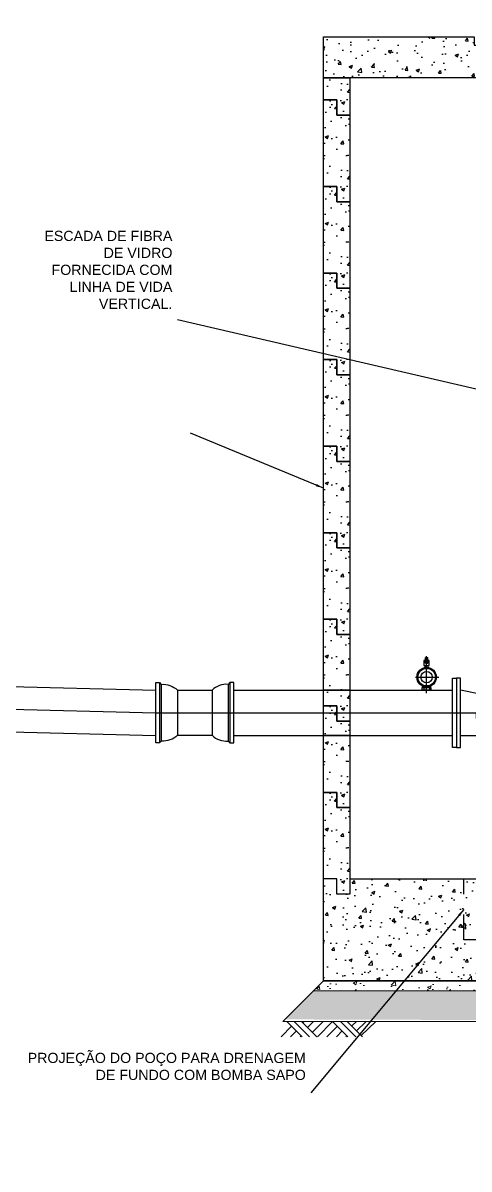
# Model space of a CAD drawing. Extents: x -160 to 364724, y -100 to 7353297.
# Drawn here: x 361698.93 to 361701.12, y 7348034.27 to 7348039.89 of the extents above; entities that cross this region are included whole.
import ezdxf

# ---------------------------------------------------------------- set-up
doc = ezdxf.new("R2010")
doc.units = 0
doc.header["$LTSCALE"] = 5
for name, pattern in [('HIDDEN', [0.375, 0.25, -0.125]), ('SGC_DASHDOT', [1, 0.5, -0.25, 0, -0.25]), ('SGC_HIDDEN', [0.375, 0.25, -0.125])]:
    doc.linetypes.add(name, pattern=pattern)
for name, color, linetype in [('01-CONTINUA', 1, 'Continuous'), ('CONEXÃO', 4, 'Continuous'), ('FLANGES', 2, 'Continuous'), ('GER-SIMBOLOS', 1, 'Continuous'), ('HACHURAS', 1, 'Continuous'), ('PAREDE CONCRETO CORTE', 5, 'Continuous'), ('PROJECAO', 1, 'HIDDEN'), ('Q-PLATO', 5, 'Continuous'), ('SANC_COTAS', 1, 'Continuous'), ('SGC-Conexoes (Linhas Externas)', 3, 'Continuous'), ('SGC-Eixos', 253, 'SGC_DASHDOT'), ('SGC-PONTAS', 1, 'SGC_HIDDEN'), ('SGC-Tubos (Desenho Bifilar)', 3, 'Continuous'), ('VEGETAÇÃO', 7, 'Continuous')]:
    doc.layers.add(name, color=color, linetype=linetype)
doc.styles.add('R-80', font='arial.ttf')
doc.dimstyles.new('LEADER - 25', dxfattribs={"dimscale": 0.025, "dimtxt": 2, "dimasz": 1.5, "dimexe": 2, "dimexo": 1, "dimgap": 1, "dimtad": 1, "dimzin": 0, "dimtxsty": 'R-80', "dimcen": 0, "dimdle": 2, "dimclrd": 1, "dimclre": 1, "dimclrt": 2, "dimadec": 0, "dimazin": 0, "dimtfac": 0.5, "dimtmove": 2, "dimatfit": 3, "dimfxl": 1, "dimtolj": 1, "dimtzin": 0, "dimarcsym": 0})
doc.dimstyles.new('LEADER 25', dxfattribs={"dimscale": 0.025, "dimtxt": 2, "dimasz": 2, "dimexe": 2, "dimexo": 1, "dimgap": 1, "dimtad": 1, "dimdec": 0, "dimzin": 0, "dimdsep": 46, "dimtxsty": 'R-80', "dimcen": 0, "dimdle": 115, "dimclrd": 256, "dimclre": 256, "dimclrt": 256, "dimaunit": 1, "dimadec": 3, "dimazin": 0, "dimtfac": 0.5, "dimtdec": 0, "dimtmove": 2, "dimatfit": 3, "dimfxl": 1, "dimtolj": 1, "dimtzin": 0, "dimarcsym": 0})

# ---------------------------------------------------------------- blocks, each defined once
blk = doc.blocks.new('A$Cbd690669')
at = {"layer": 'FLANGES'}
for points in [[(0, -0.17), (0, 0.17), (0.02, 0.17), (0.02, -0.17)], [(0.3, -0.115), (0.3, 0.17), (0.281, 0.17), (0.281, -0.115)]]:
    blk.add_lwpolyline(points, close=True, dxfattribs=at)
at = {"layer": 'SGC-Conexoes (Linhas Externas)'}
for p, q in [((0.281, 0.1125), (0.02, 0.1125)), ((0.281, -0.0575), (0.02, -0.111))]:
    blk.add_line(p, q, dxfattribs=at)
blk = doc.blocks.new('*U348')
at = {"layer": 'GER-SIMBOLOS'}
for p, q in [((-0.587, -0.3), (-0.287, 0)), ((-0.454, -0.3), (-0.154, 0)), ((-0.3, -0.3), (0, 0)), ((0.3, -0.3), (0, 0)), ((0.31, -0.3), (0.61, 0)), ((0.453, -0.3), (0.753, 0)), ((0.599, -0.3), (0.899, 0)), ((-0.563, -0.276), (-0.849, 0)), ((-0.47, -0.183), (-0.659, 0)), ((-0.377, -0.089), (-0.466, 0)), ((-0.074, -0.3), (-0.187, -0.187)), ((0.113, -0.3), (-0.094, -0.094)), ((0.393, -0.207), (0.186, 0)), ((0.486, -0.114), (0.373, 0)), ((0.579, -0.021), (0.559, 0)), ((0.826, -0.3), (0.713, -0.187)), ((1.013, -0.3), (0.806, -0.094)), ((-0.26, -0.3), (-0.28, -0.28)), ((0.64, -0.3), (0.62, -0.28))]:
    blk.add_line(p, q, dxfattribs=at)

msp = doc.modelspace()

# ---------------------------------------------------------------- hatches: boundary and pattern name
at = {"layer": '01-CONTINUA'}
h = msp.add_hatch(dxfattribs=at)
h.set_pattern_fill('GRAVEL', color=9, scale=0.004)
h.set_pattern_definition([(228.0128, (361702.6588266, 7348035.081663), (-0.8128, -0.9144), [0.0136689, -1.3532193]), (184.96974, (361702.6496826, 7348035.071503), (1.2191999995, 0.101600006), [0.0234562, -2.322162]), (132.51045, (361702.6263146, 7348035.069471), (1.016, -1.1176), [0.0165393, -1.637389]), (267.2737, (361702.5866906, 7348035.044071), (0.1016, 2.032), [0.0213602, -2.1146575]), (292.83365, (361702.5856746, 7348035.022735), (-0.508, 1.2192), [0.0209453, -2.0735923]), (357.2737, (361702.5938026, 7348035.003431), (-2.032, 0.1016), [0.0213602, -2.1146575]), (37.69424, (361702.6151386, 7348035.002415), (-1.3208, -1.016), [0.0282477, -2.7965246]), (72.25533, (361702.6374906, 7348035.019687), (0.7112, 2.2352), [0.0266688, -2.6402103]), (121.42957, (361702.6456186, 7348035.045087), (-0.8128, 1.3208), [0.0214325, -2.1218218]), (175.23636, (361702.634443, 7348035.063375), (1.1176, -0.1016), [0.0244685, -1.1989575]), (222.39744, (361702.6100586, 7348035.065407), (-1.2192, -1.1176), [0.0316431, -3.1326709]), (138.81407, (361702.687275, 7348035.043055), (-0.7112, 0.6096), [0.0108002, -1.0692226]), (171.46923, (361702.6791466, 7348035.050167), (1.3208, -0.2032), [0.0205473, -2.0341856]), (225, (361702.65883, 7348035.053215), (-1e-17, -0.1016), [0.0143684, -0.1293157]), (203.1986, (361702.651715, 7348035.065407), (0.508, 0.2032), [0.0077377, -0.766025]), (291.8014, (361702.644603, 7348035.062359), (-0.1016, 0.3048), [0.0109426, -0.53619]), (30.96376, (361702.648667, 7348035.052199), (0.3048, 0.2032), [0.0177728, -0.574652]), (161.565, (361702.663907, 7348035.061343), (0.2032, -0.1016), [0.0128515, -0.308436]), (16.38954, (361702.5856746, 7348035.062359), (1.016, 0.3048), [0.0180035, -1.782353]), (70.34618, (361702.6029466, 7348035.067439), (-0.4064, -1.1176), [0.015104, -1.4952886]), (293.1986, (361702.663907, 7348035.081663), (-0.2032, 0.508), [0.0154752, -0.7582873]), (343.61046, (361702.6700026, 7348035.067439), (-1.016, 0.3048), [0.0180035, -1.782353]), (339.44395, (361702.585675, 7348034.999367), (-0.508, 0.2032), [0.0173614, -0.8507094]), (294.77514, (361702.6019306, 7348034.993271), (-0.508, 1.1176), [0.014547, -1.4401437]), (66.8014, (361702.664923, 7348034.980063), (0.2032, 0.508), [0.0154752, -0.7582873]), (17.35402, (361702.6710186, 7348034.994287), (-1.3208, -0.4064), [0.0170313, -1.686095]), (69.44395, (361702.615139, 7348034.980063), (-0.2032, -0.508), [0.0086807, -0.85939]), (101.3099, (361702.658827, 7348034.980063), (-0.1016, 0.4064), [0.0051806, -0.5128798]), (165.9638, (361702.65781, 7348034.985143), (0.3048, -0.1016), [0.0209453, -0.3979622]), (186.009, (361702.6374906, 7348034.990223), (1.016, 0.1016), [0.0194107, -1.9216546]), (303.6901, (361702.648667, 7348035.043055), (-0.1016, 0.2032), [0.014653, -0.351671]), (353.15723, (361702.6567946, 7348035.030863), (1.7272, -0.2032), [0.0255823, -2.5326404]), (60.9454, (361702.682195, 7348035.027815), (-0.4064, -0.7112), [0.0104603, -1.0355757]), (90, (361702.68727, 7348035.03696), (-0.1016, 0.1016), [0.006096, -0.095504]), (120.25644, (361702.6354586, 7348034.993271), (0.4064, -0.7112), [0.0141147, -1.3973576]), (48.0128, (361702.6283466, 7348035.005463), (0.8128, 0.9144), [0.0273377, -1.3395505]), (0, (361702.64663, 7348035.02578), (0.1016, 0.1016), [0.026416, -0.075184]), (325.30485, (361702.6730506, 7348035.025783), (1.016, -0.7112), [0.0160644, -1.5903727]), (254.0546, (361702.686259, 7348035.016639), (-0.1016, -0.4064), [0.0147932, -0.724866]), (207.64598, (361702.6821946, 7348035.002415), (-1.9304, -1.016), [0.0240858, -2.3844986]), (175.42608, (361702.6608586, 7348034.991239), (-1.3208, 0.1016), [0.0254812, -2.5226339])])
h.paths.add_polyline_path([(361700.3541, 7348035.1408), (361703.2082, 7348035.1408), (361703.3579, 7348034.9911), (361700.2142, 7348035.0009)])
at = {"layer": 'HACHURAS', "lineweight": 9}
h = msp.add_hatch(dxfattribs=at)
h.set_pattern_fill('AR-CONC', color=256, scale=0.001, style=0)
h.set_pattern_definition([(50, (361730.90878, 7348050.33524), (0.1821847, -0.0159391), [0.01905, -0.20955]), (355, (361730.90878, 7348050.33524), (-0.0352434, 0.1910568), [0.01524, -0.1676406]), (100.45144, (361730.92396, 7348050.33391), (0.14694125, 0.17511775), [0.01619, -0.1780902]), (46.1842, (361730.90878, 7348050.38604), (0.271079, -0.0420423), [0.028575, -0.314325]), (96.6356, (361730.93137, 7348050.38254), (0.2374041, 0.2474261), [0.024285, -0.2671356]), (351.18415, (361730.90878, 7348050.38604), (0.2374041, 0.2474261), [0.02286, -0.2514597]), (21, (361730.93418, 7348050.37334), (0.1516144, -0.1022652), [0.01905, -0.20955]), (326, (361730.93418, 7348050.37334), (0.061802, 0.184188), [0.01524, -0.16764]), (71.45144, (361730.94681, 7348050.36482), (0.2134164, 0.0819228), [0.01619, -0.1780899]), (37.5, (361730.90878, 7348050.33524), (0.0030886, 0.08455504), [0, -0.165608, 0, -0.17018, 0, -0.168275]), (7.5, (361730.90878, 7348050.33524), (0.06681966, 0.10018057), [0, -0.097028, 0, -0.161798, 0, -0.064135]), (327.5, (361730.852137, 7348050.33524), (0.1355906, -0.00572874), [0, -0.0635, 0, -0.19812, 0, -0.26289]), (317.5, (361730.82674, 7348050.33524), (0.1481292, 0.0254265), [0, -0.08255, 0, -0.131572, 0, -0.18669])])
h.paths.add_polyline_path([(361700.4041, 7348035.1908), (361703.161, 7348035.1908), (361703.2082, 7348035.1408), (361700.3541, 7348035.1408)])
at = {"layer": 'VEGETAÇÃO'}
h = msp.add_hatch(dxfattribs=at)
h.set_pattern_fill('AR-CONC', color=1, scale=0.0009)
h.set_pattern_definition([(50, (361704.47515, 7348039.00199), (0.163966, -0.014345), [0.017145, -0.188595]), (355, (361704.47515, 7348039.00199), (-0.031719, 0.171951), [0.013716, -0.1508765]), (100.4514, (361704.48882, 7348039.0008), (0.132247, 0.157606), [0.014571, -0.160281]), (46.184, (361704.47515, 7348039.04771), (0.243971, -0.037838), [0.025717, -0.282892]), (96.6356, (361704.49548, 7348039.04456), (0.213664, 0.222684), [0.021857, -0.240422]), (351.184, (361704.47515, 7348039.0477), (0.213664, 0.222684), [0.020574, -0.226314]), (21, (361704.49801, 7348039.03628), (0.136453, -0.0920387), [0.017145, -0.188595]), (326, (361704.49801, 7348039.03628), (0.055622, 0.165769), [0.013716, -0.150876]), (71.4514, (361704.50938, 7348039.02861), (0.192075, 0.0737305), [0.014571, -0.160281]), (37.5, (361704.47515, 7348039.00199), (0.00277974, 0.0760995), [0, -0.1490472, 0, -0.153162, 0, -0.1514475]), (7.5, (361704.47515, 7348039.00199), (0.0601377, 0.0901625), [0, -0.0873252, 0, -0.1456182, 0, -0.0577215]), (327.5, (361704.424174, 7348039.00199), (0.1220315, -0.0051559), [0, -0.05715, 0, -0.178308, 0, -0.236601]), (317.5, (361704.40131, 7348039.00199), (0.1333163, 0.0228838), [0, -0.074295, 0, -0.1184148, 0, -0.168021])])
h.paths.add_polyline_path([(361701.1441, 7348039.8247), (361701.1441, 7348039.7847), (361701.1941, 7348039.7847), (361701.1941, 7348039.6247), (361700.4041, 7348039.6247), (361700.4041, 7348039.8247)])
h = msp.add_hatch(dxfattribs=at)
h.set_pattern_fill('AR-CONC', color=1, scale=0.0009)
h.set_pattern_definition([(50, (361716.77035, 7348040.66969), (0.1639662, -0.0143452), [0.017145, -0.188595]), (355, (361716.77035, 7348040.66969), (-0.031719, 0.1719512), [0.013716, -0.1508765]), (100.4514, (361716.78401, 7348040.6685), (0.1322471, 0.157606), [0.014571, -0.1602812]), (46.1842, (361716.77035, 7348040.7154), (0.2439711, -0.037838), [0.0257175, -0.2828925]), (96.6356, (361716.79068, 7348040.71226), (0.2136637, 0.2226835), [0.0218565, -0.240422]), (351.1842, (361716.77035, 7348040.7154), (0.2136637, 0.2226835), [0.020574, -0.2263138]), (21, (361716.7932, 7348040.70398), (0.136453, -0.0920387), [0.017145, -0.188595]), (326, (361716.7932, 7348040.70398), (0.0556218, 0.1657692), [0.013716, -0.150876]), (71.4514, (361716.80458, 7348040.69631), (0.1920748, 0.0737305), [0.014571, -0.160281]), (37.5, (361716.770346, 7348040.66969), (0.00277974, 0.07609953), [0, -0.1490472, 0, -0.153162, 0, -0.1514475]), (7.5, (361716.770346, 7348040.66969), (0.0601377, 0.0901625), [0, -0.0873252, 0, -0.1456182, 0, -0.0577215]), (327.5, (361716.71937, 7348040.66969), (0.12203154, -0.00515587), [0, -0.05715, 0, -0.178308, 0, -0.236601]), (317.5, (361716.69651, 7348040.66969), (0.13331626, 0.02288384), [0, -0.074295, 0, -0.1184148, 0, -0.168021])])
h.paths.add_polyline_path([(361700.4041, 7348039.5156), (361700.4041, 7348039.6247), (361700.4691, 7348039.6247), (361700.4691, 7348039.6247), (361700.5341, 7348039.6247), (361700.5341, 7348039.4406), (361700.4691, 7348039.4406), (361700.4691, 7348039.5156)])
h = msp.add_hatch(dxfattribs=at)
h.set_pattern_fill('AR-CONC', color=1, scale=0.0009)
h.set_pattern_definition([(50, (361716.77035, 7348040.24469), (0.1639662, -0.0143452), [0.017145, -0.188595]), (355, (361716.77035, 7348040.24469), (-0.031719, 0.1719512), [0.013716, -0.1508765]), (100.4514, (361716.78401, 7348040.2435), (0.1322471, 0.157606), [0.014571, -0.1602812]), (46.1842, (361716.77035, 7348040.2904), (0.2439711, -0.037838), [0.0257175, -0.2828925]), (96.6356, (361716.79068, 7348040.28726), (0.2136637, 0.2226835), [0.0218565, -0.240422]), (351.1842, (361716.77035, 7348040.2904), (0.2136637, 0.2226835), [0.020574, -0.2263138]), (21, (361716.7932, 7348040.27898), (0.136453, -0.0920387), [0.017145, -0.188595]), (326, (361716.7932, 7348040.27898), (0.0556218, 0.1657692), [0.013716, -0.150876]), (71.4514, (361716.80458, 7348040.27131), (0.1920748, 0.0737305), [0.014571, -0.160281]), (37.5, (361716.770346, 7348040.24469), (0.00277974, 0.07609953), [0, -0.1490472, 0, -0.153162, 0, -0.1514475]), (7.5, (361716.770346, 7348040.24469), (0.0601377, 0.0901625), [0, -0.0873252, 0, -0.1456182, 0, -0.0577215]), (327.5, (361716.71937, 7348040.24469), (0.12203154, -0.00515587), [0, -0.05715, 0, -0.178308, 0, -0.236601]), (317.5, (361716.69651, 7348040.24469), (0.13331626, 0.02288384), [0, -0.074295, 0, -0.1184148, 0, -0.168021])])
h.paths.add_polyline_path([(361700.4041, 7348039.0906), (361700.4041, 7348039.5156), (361700.4691, 7348039.5156), (361700.4691, 7348039.4406), (361700.5341, 7348039.4406), (361700.5341, 7348039.0156), (361700.4691, 7348039.0156), (361700.4691, 7348039.0906)])
h = msp.add_hatch(dxfattribs=at)
h.set_pattern_fill('AR-CONC', color=1, scale=0.0009)
h.set_pattern_definition([(50, (361716.77035, 7348039.81969), (0.1639662, -0.0143452), [0.017145, -0.188595]), (355, (361716.77035, 7348039.81969), (-0.031719, 0.1719512), [0.013716, -0.1508765]), (100.4514, (361716.78401, 7348039.8185), (0.1322471, 0.157606), [0.014571, -0.1602812]), (46.1842, (361716.77035, 7348039.8654), (0.2439711, -0.037838), [0.0257175, -0.2828925]), (96.6356, (361716.79068, 7348039.86226), (0.2136637, 0.2226835), [0.0218565, -0.240422]), (351.1842, (361716.77035, 7348039.8654), (0.2136637, 0.2226835), [0.020574, -0.2263138]), (21, (361716.7932, 7348039.85398), (0.136453, -0.0920387), [0.017145, -0.188595]), (326, (361716.7932, 7348039.85398), (0.0556218, 0.1657692), [0.013716, -0.150876]), (71.4514, (361716.80458, 7348039.84631), (0.1920748, 0.0737305), [0.014571, -0.160281]), (37.5, (361716.770346, 7348039.81969), (0.00277974, 0.07609953), [0, -0.1490472, 0, -0.153162, 0, -0.1514475]), (7.5, (361716.770346, 7348039.81969), (0.0601377, 0.0901625), [0, -0.0873252, 0, -0.1456182, 0, -0.0577215]), (327.5, (361716.71937, 7348039.81969), (0.12203154, -0.00515587), [0, -0.05715, 0, -0.178308, 0, -0.236601]), (317.5, (361716.69651, 7348039.81969), (0.13331626, 0.02288384), [0, -0.074295, 0, -0.1184148, 0, -0.168021])])
h.paths.add_polyline_path([(361700.4041, 7348038.6656), (361700.4041, 7348039.0906), (361700.4691, 7348039.0906), (361700.4691, 7348039.0156), (361700.5341, 7348039.0156), (361700.5341, 7348038.5906), (361700.4691, 7348038.5906), (361700.4691, 7348038.6656)])
h = msp.add_hatch(dxfattribs=at)
h.set_pattern_fill('AR-CONC', color=1, scale=0.0009)
h.set_pattern_definition([(50, (361716.77035, 7348039.39469), (0.1639662, -0.0143452), [0.017145, -0.188595]), (355, (361716.77035, 7348039.39469), (-0.031719, 0.1719512), [0.013716, -0.1508765]), (100.4514, (361716.78401, 7348039.3935), (0.1322471, 0.157606), [0.014571, -0.1602812]), (46.1842, (361716.77035, 7348039.4404), (0.2439711, -0.037838), [0.0257175, -0.2828925]), (96.6356, (361716.79068, 7348039.43726), (0.2136637, 0.2226835), [0.0218565, -0.240422]), (351.1842, (361716.77035, 7348039.4404), (0.2136637, 0.2226835), [0.020574, -0.2263138]), (21, (361716.7932, 7348039.42898), (0.136453, -0.0920387), [0.017145, -0.188595]), (326, (361716.7932, 7348039.42898), (0.0556218, 0.1657692), [0.013716, -0.150876]), (71.4514, (361716.80458, 7348039.42131), (0.1920748, 0.0737305), [0.014571, -0.160281]), (37.5, (361716.770346, 7348039.39469), (0.00277974, 0.07609953), [0, -0.1490472, 0, -0.153162, 0, -0.1514475]), (7.5, (361716.770346, 7348039.39469), (0.0601377, 0.0901625), [0, -0.0873252, 0, -0.1456182, 0, -0.0577215]), (327.5, (361716.71937, 7348039.39469), (0.12203154, -0.00515587), [0, -0.05715, 0, -0.178308, 0, -0.236601]), (317.5, (361716.69651, 7348039.39469), (0.13331626, 0.02288384), [0, -0.074295, 0, -0.1184148, 0, -0.168021])])
h.paths.add_polyline_path([(361700.4041, 7348038.2406), (361700.4041, 7348038.6656), (361700.4691, 7348038.6656), (361700.4691, 7348038.5906), (361700.5341, 7348038.5906), (361700.5341, 7348038.1656), (361700.4691, 7348038.1656), (361700.4691, 7348038.2406)])
h = msp.add_hatch(dxfattribs=at)
h.set_pattern_fill('AR-CONC', color=1, scale=0.0009)
h.set_pattern_definition([(50, (361716.77035, 7348038.96969), (0.1639662, -0.0143452), [0.017145, -0.188595]), (355, (361716.77035, 7348038.96969), (-0.031719, 0.1719512), [0.013716, -0.1508765]), (100.4514, (361716.78401, 7348038.9685), (0.1322471, 0.157606), [0.014571, -0.1602812]), (46.1842, (361716.77035, 7348039.0154), (0.2439711, -0.037838), [0.0257175, -0.2828925]), (96.6356, (361716.79068, 7348039.01226), (0.2136637, 0.2226835), [0.0218565, -0.240422]), (351.1842, (361716.77035, 7348039.0154), (0.2136637, 0.2226835), [0.020574, -0.2263138]), (21, (361716.7932, 7348039.00398), (0.136453, -0.0920387), [0.017145, -0.188595]), (326, (361716.7932, 7348039.00398), (0.0556218, 0.1657692), [0.013716, -0.150876]), (71.4514, (361716.80458, 7348038.99631), (0.1920748, 0.0737305), [0.014571, -0.160281]), (37.5, (361716.770346, 7348038.96969), (0.00277974, 0.07609953), [0, -0.1490472, 0, -0.153162, 0, -0.1514475]), (7.5, (361716.770346, 7348038.96969), (0.0601377, 0.0901625), [0, -0.0873252, 0, -0.1456182, 0, -0.0577215]), (327.5, (361716.71937, 7348038.96969), (0.12203154, -0.00515587), [0, -0.05715, 0, -0.178308, 0, -0.236601]), (317.5, (361716.69651, 7348038.96969), (0.13331626, 0.02288384), [0, -0.074295, 0, -0.1184148, 0, -0.168021])])
h.paths.add_polyline_path([(361700.4041, 7348037.8156), (361700.4041, 7348038.2406), (361700.4691, 7348038.2406), (361700.4691, 7348038.1656), (361700.5341, 7348038.1656), (361700.5341, 7348037.7406), (361700.4691, 7348037.7406), (361700.4691, 7348037.8156)])
h = msp.add_hatch(dxfattribs=at)
h.set_pattern_fill('AR-CONC', color=1, scale=0.0009)
h.set_pattern_definition([(50, (361716.77035, 7348038.54469), (0.1639662, -0.0143452), [0.017145, -0.188595]), (355, (361716.77035, 7348038.54469), (-0.031719, 0.1719512), [0.013716, -0.1508765]), (100.4514, (361716.78401, 7348038.5435), (0.1322471, 0.157606), [0.014571, -0.1602812]), (46.1842, (361716.77035, 7348038.5904), (0.2439711, -0.037838), [0.0257175, -0.2828925]), (96.6356, (361716.79068, 7348038.58726), (0.2136637, 0.2226835), [0.0218565, -0.240422]), (351.1842, (361716.77035, 7348038.5904), (0.2136637, 0.2226835), [0.020574, -0.2263138]), (21, (361716.7932, 7348038.57898), (0.136453, -0.0920387), [0.017145, -0.188595]), (326, (361716.7932, 7348038.57898), (0.0556218, 0.1657692), [0.013716, -0.150876]), (71.4514, (361716.80458, 7348038.57131), (0.1920748, 0.0737305), [0.014571, -0.160281]), (37.5, (361716.770346, 7348038.54469), (0.00277974, 0.07609953), [0, -0.1490472, 0, -0.153162, 0, -0.1514475]), (7.5, (361716.770346, 7348038.54469), (0.0601377, 0.0901625), [0, -0.0873252, 0, -0.1456182, 0, -0.0577215]), (327.5, (361716.71937, 7348038.54469), (0.12203154, -0.00515587), [0, -0.05715, 0, -0.178308, 0, -0.236601]), (317.5, (361716.69651, 7348038.54469), (0.13331626, 0.02288384), [0, -0.074295, 0, -0.1184148, 0, -0.168021])])
h.paths.add_polyline_path([(361700.4041, 7348037.3906), (361700.4041, 7348037.8156), (361700.4691, 7348037.8156), (361700.4691, 7348037.7406), (361700.5341, 7348037.7406), (361700.5341, 7348037.3156), (361700.4691, 7348037.3156), (361700.4691, 7348037.3906)])
h = msp.add_hatch(dxfattribs=at)
h.set_pattern_fill('AR-CONC', color=1, scale=0.0009)
h.set_pattern_definition([(50, (361716.77035, 7348038.11969), (0.1639662, -0.0143452), [0.017145, -0.188595]), (355, (361716.77035, 7348038.11969), (-0.031719, 0.1719512), [0.013716, -0.1508765]), (100.4514, (361716.78401, 7348038.1185), (0.1322471, 0.157606), [0.014571, -0.1602812]), (46.1842, (361716.77035, 7348038.1654), (0.2439711, -0.037838), [0.0257175, -0.2828925]), (96.6356, (361716.79068, 7348038.16226), (0.2136637, 0.2226835), [0.0218565, -0.240422]), (351.1842, (361716.77035, 7348038.1654), (0.2136637, 0.2226835), [0.020574, -0.2263138]), (21, (361716.7932, 7348038.15398), (0.136453, -0.0920387), [0.017145, -0.188595]), (326, (361716.7932, 7348038.15398), (0.0556218, 0.1657692), [0.013716, -0.150876]), (71.4514, (361716.80458, 7348038.14631), (0.1920748, 0.0737305), [0.014571, -0.160281]), (37.5, (361716.770346, 7348038.11969), (0.00277974, 0.07609953), [0, -0.1490472, 0, -0.153162, 0, -0.1514475]), (7.5, (361716.770346, 7348038.11969), (0.0601377, 0.0901625), [0, -0.0873252, 0, -0.1456182, 0, -0.0577215]), (327.5, (361716.71937, 7348038.11969), (0.12203154, -0.00515587), [0, -0.05715, 0, -0.178308, 0, -0.236601]), (317.5, (361716.69651, 7348038.11969), (0.13331626, 0.02288384), [0, -0.074295, 0, -0.1184148, 0, -0.168021])])
h.paths.add_polyline_path([(361700.4041, 7348036.9656), (361700.4041, 7348037.3906), (361700.4691, 7348037.3906), (361700.4691, 7348037.3156), (361700.5341, 7348037.3156), (361700.5341, 7348036.8906), (361700.4691, 7348036.8906), (361700.4691, 7348036.9656)])
h = msp.add_hatch(dxfattribs=at)
h.set_pattern_fill('AR-CONC', color=1, scale=0.0009)
h.set_pattern_definition([(50, (361716.77035, 7348037.69485), (0.1639662, -0.0143452), [0.017145, -0.188595]), (355, (361716.77035, 7348037.69485), (-0.031719, 0.1719512), [0.013716, -0.1508765]), (100.4514, (361716.78401, 7348037.69365), (0.1322471, 0.157606), [0.014571, -0.1602812]), (46.1842, (361716.77035, 7348037.74057), (0.2439711, -0.037838), [0.0257175, -0.2828925]), (96.6356, (361716.79068, 7348037.73742), (0.2136637, 0.2226835), [0.0218565, -0.240422]), (351.1842, (361716.77035, 7348037.74057), (0.2136637, 0.2226835), [0.020574, -0.2263138]), (21, (361716.7932, 7348037.72914), (0.136453, -0.0920387), [0.017145, -0.188595]), (326, (361716.7932, 7348037.72914), (0.0556218, 0.1657692), [0.013716, -0.150876]), (71.4514, (361716.80458, 7348037.72147), (0.1920748, 0.0737305), [0.014571, -0.160281]), (37.5, (361716.770346, 7348037.69485), (0.00277974, 0.07609953), [0, -0.1490472, 0, -0.153162, 0, -0.1514475]), (7.5, (361716.770346, 7348037.69485), (0.0601377, 0.0901625), [0, -0.0873252, 0, -0.1456182, 0, -0.0577215]), (327.5, (361716.71937, 7348037.69485), (0.12203154, -0.00515587), [0, -0.05715, 0, -0.178308, 0, -0.236601]), (317.5, (361716.69651, 7348037.69485), (0.13331626, 0.02288384), [0, -0.074295, 0, -0.1184148, 0, -0.168021])])
h.paths.add_polyline_path([(361700.4041, 7348036.5408), (361700.4041, 7348036.9658), (361700.4691, 7348036.9658), (361700.4691, 7348036.8908), (361700.5341, 7348036.8908), (361700.5341, 7348036.4658), (361700.4691, 7348036.4658), (361700.4691, 7348036.5408)])
h = msp.add_hatch(dxfattribs=at)
h.set_pattern_fill('AR-CONC', color=1, scale=0.0009)
h.set_pattern_definition([(50, (361716.77035, 7348037.26985), (0.1639662, -0.0143452), [0.017145, -0.188595]), (355, (361716.77035, 7348037.26985), (-0.031719, 0.1719512), [0.013716, -0.1508765]), (100.4514, (361716.78401, 7348037.26865), (0.1322471, 0.157606), [0.014571, -0.1602812]), (46.1842, (361716.77035, 7348037.31557), (0.2439711, -0.037838), [0.0257175, -0.2828925]), (96.6356, (361716.79068, 7348037.31242), (0.2136637, 0.2226835), [0.0218565, -0.240422]), (351.1842, (361716.77035, 7348037.31557), (0.2136637, 0.2226835), [0.020574, -0.2263138]), (21, (361716.7932, 7348037.30414), (0.136453, -0.0920387), [0.017145, -0.188595]), (326, (361716.7932, 7348037.30414), (0.0556218, 0.1657692), [0.013716, -0.150876]), (71.4514, (361716.80458, 7348037.29647), (0.1920748, 0.0737305), [0.014571, -0.160281]), (37.5, (361716.770346, 7348037.26985), (0.00277974, 0.07609953), [0, -0.1490472, 0, -0.153162, 0, -0.1514475]), (7.5, (361716.770346, 7348037.26985), (0.0601377, 0.0901625), [0, -0.0873252, 0, -0.1456182, 0, -0.0577215]), (327.5, (361716.71937, 7348037.26985), (0.12203154, -0.00515587), [0, -0.05715, 0, -0.178308, 0, -0.236601]), (317.5, (361716.69651, 7348037.26985), (0.13331626, 0.02288384), [0, -0.074295, 0, -0.1184148, 0, -0.168021])])
h.paths.add_polyline_path([(361700.4041, 7348036.1158), (361700.4041, 7348036.5408), (361700.4691, 7348036.5408), (361700.4691, 7348036.4658), (361700.5341, 7348036.4658), (361700.5341, 7348036.0408), (361700.4691, 7348036.0408), (361700.4691, 7348036.1158)])
h = msp.add_hatch(dxfattribs=at)
h.set_pattern_fill('AR-CONC', color=1, scale=0.0009)
h.set_pattern_definition([(50, (361716.77035, 7348036.84485), (0.1639662, -0.0143452), [0.017145, -0.188595]), (355, (361716.77035, 7348036.84485), (-0.031719, 0.1719512), [0.013716, -0.1508765]), (100.4514, (361716.78401, 7348036.84365), (0.1322471, 0.157606), [0.014571, -0.1602812]), (46.1842, (361716.77035, 7348036.89057), (0.2439711, -0.037838), [0.0257175, -0.2828925]), (96.6356, (361716.79068, 7348036.88742), (0.2136637, 0.2226835), [0.0218565, -0.240422]), (351.1842, (361716.77035, 7348036.89057), (0.2136637, 0.2226835), [0.020574, -0.2263138]), (21, (361716.7932, 7348036.87914), (0.136453, -0.0920387), [0.017145, -0.188595]), (326, (361716.7932, 7348036.87914), (0.0556218, 0.1657692), [0.013716, -0.150876]), (71.4514, (361716.80458, 7348036.87147), (0.1920748, 0.0737305), [0.014571, -0.160281]), (37.5, (361716.770346, 7348036.84485), (0.00277974, 0.07609953), [0, -0.1490472, 0, -0.153162, 0, -0.1514475]), (7.5, (361716.770346, 7348036.84485), (0.0601377, 0.0901625), [0, -0.0873252, 0, -0.1456182, 0, -0.0577215]), (327.5, (361716.71937, 7348036.84485), (0.12203154, -0.00515587), [0, -0.05715, 0, -0.178308, 0, -0.236601]), (317.5, (361716.69651, 7348036.84485), (0.13331626, 0.02288384), [0, -0.074295, 0, -0.1184148, 0, -0.168021])])
h.paths.add_polyline_path([(361700.4041, 7348035.6908), (361700.4041, 7348036.1158), (361700.4691, 7348036.1158), (361700.4691, 7348036.0408), (361700.5341, 7348036.0408), (361700.5341, 7348035.6158), (361700.4691, 7348035.6158), (361700.4691, 7348035.6908)])
h = msp.add_hatch(dxfattribs=at)
h.set_pattern_fill('AR-CONC', color=1, scale=0.0009)
h.set_pattern_definition([(50, (361702.97331, 7348035.62697), (0.163966, -0.014345), [0.017145, -0.188595]), (355, (361702.97331, 7348035.62697), (-0.031719, 0.171951), [0.013716, -0.150877]), (100.4514, (361702.98697, 7348035.62577), (0.132247, 0.157606), [0.014571, -0.160281]), (46.184, (361702.9733, 7348035.67269), (0.243971, -0.037838), [0.025717, -0.282892]), (96.636, (361702.99364, 7348035.66953), (0.213664, 0.222684), [0.021857, -0.240422]), (351.184, (361702.9733, 7348035.67269), (0.213664, 0.222684), [0.020574, -0.226314]), (21, (361702.99617, 7348035.66126), (0.136453, -0.092039), [0.017145, -0.188595]), (326, (361702.99617, 7348035.66126), (0.055622, 0.165769), [0.013716, -0.150876]), (71.4514, (361703.00754, 7348035.65359), (0.192075, 0.0737305), [0.014571, -0.160281]), (37.5, (361702.97331, 7348035.626966), (0.0027797, 0.0760995), [0, -0.1490472, 0, -0.153162, 0, -0.1514475]), (7.5, (361702.97331, 7348035.62697), (0.0601377, 0.0901625), [0, -0.0873252, 0, -0.1456182, 0, -0.0577215]), (327.5, (361702.92233, 7348035.626966), (0.1220315, -0.0051559), [0, -0.05715, 0, -0.178308, 0, -0.236601]), (317.5, (361702.89947, 7348035.62697), (0.1333163, 0.022884), [0, -0.074295, 0, -0.118415, 0, -0.168021])])
h.paths.add_polyline_path([(361700.4041, 7348035.6908), (361700.9041, 7348035.6908), (361700.4691, 7348035.6908), (361700.4691, 7348035.6158), (361700.5341, 7348035.6158), (361700.5341, 7348035.6908), (361703.0341, 7348035.6908), (361703.0341, 7348035.6158), (361703.0991, 7348035.6158), (361703.0991, 7348035.6908), (361702.6641, 7348035.6908), (361703.161, 7348035.6908), (361703.161, 7348035.1908), (361700.4041, 7348035.1908)])

# ---------------------------------------------------------------- linework, layer by layer
at = {"layer": 'CONEXÃO', "color": 1}
for p, q in [((361700.9045, 7348036.7495), (361700.9045, 7348036.7773)), ((361700.9045, 7348036.7773), (361700.9165, 7348036.7773)), ((361700.9045, 7348036.7763), (361700.9165, 7348036.7763)), ((361700.9045, 7348036.7653), (361700.9165, 7348036.7653)), ((361700.9045, 7348036.7495), (361700.9165, 7348036.7495)), ((361700.9165, 7348036.7495), (361700.9165, 7348036.7773)), ((361700.9035, 7348036.7288), (361700.9035, 7348036.7383)), ((361700.9175, 7348036.7288), (361700.9175, 7348036.7383)), ((361700.8915, 7348036.6313), (361700.8915, 7348036.6293)), ((361700.8915, 7348036.6187), (361700.8915, 7348036.6167)), ((361700.9296, 7348036.6167), (361700.8915, 7348036.6167)), ((361700.8969, 7348036.6293), (361700.8969, 7348036.6187)), ((361700.9241, 7348036.6293), (361700.9241, 7348036.6187)), ((361700.9296, 7348036.6313), (361700.9296, 7348036.6293)), ((361700.9296, 7348036.6187), (361700.9296, 7348036.6167))]:
    msp.add_line(p, q, dxfattribs=at)
for points in [[(361700.9045, 7348036.7633), (361700.8975, 7348036.7633), (361700.8975, 7348036.7383), (361700.9235, 7348036.7383), (361700.9235, 7348036.7633), (361700.9165, 7348036.7633)], [(361700.8892, 7348036.6382), (361700.8892, 7348036.6313), (361700.9318, 7348036.6313), (361700.9318, 7348036.6382)], [(361700.9296, 7348036.6313), (361700.8915, 7348036.6313)]]:
    msp.add_lwpolyline(points, dxfattribs=at)
msp.add_lwpolyline([(361700.9336, 7348036.6293), (361700.8875, 7348036.6293), (361700.8875, 7348036.6187), (361700.9336, 7348036.6187)], close=True, dxfattribs=at)
for radius in [0.048, 0.043, 0.028]:
    msp.add_circle((361700.9105, 7348036.6813), radius, dxfattribs=at)
at = {"layer": 'FLANGES'}
for p, q in [((361699.5989, 7348036.6547), (361699.5989, 7348036.3587)), ((361699.6077, 7348036.646), (361699.6077, 7348036.3674)), ((361699.9362, 7348036.646), (361699.9362, 7348036.3674)), ((361699.9449, 7348036.6547), (361699.9449, 7348036.3587))]:
    msp.add_line(p, q, dxfattribs=at)
for points in [[(361699.6869, 7348036.3957, -0.214214), (361699.6077, 7348036.3674), (361699.5989, 7348036.3587), (361699.5804, 7348036.3587), (361699.5804, 7348036.6547), (361699.5989, 7348036.6547), (361699.6077, 7348036.646, -0.214214), (361699.6869, 7348036.6177)], [(361699.8569, 7348036.3957, 0.214214), (361699.9362, 7348036.3674), (361699.9449, 7348036.3587), (361699.9634, 7348036.3587), (361699.9634, 7348036.6547), (361699.9449, 7348036.6547), (361699.9362, 7348036.646, 0.214214), (361699.8569, 7348036.6177)]]:
    msp.add_lwpolyline(points, format="xyb", close=True, dxfattribs=at)
msp.add_lwpolyline([(361701.0369, 7348036.6757), (361701.0569, 7348036.6757), (361701.0569, 7348036.3357), (361701.0369, 7348036.3357)], close=True, dxfattribs=at)
at = {"layer": 'PAREDE CONCRETO CORTE'}
msp.add_line((361700.4041, 7348035.1908), (361703.161, 7348035.1908), dxfattribs=at)
at = {"layer": 'PAREDE CONCRETO CORTE', "flags": 128}
for points in [[(361701.1941, 7348039.6247), (361700.4041, 7348039.6247), (361700.4041, 7348039.8247), (361701.1441, 7348039.8247), (361701.1441, 7348039.7847), (361701.1941, 7348039.7847), (361701.1941, 7348039.6247)], [(361700.4041, 7348039.5156), (361700.4041, 7348039.6247), (361700.4691, 7348039.6247), (361700.4691, 7348039.6247), (361700.5341, 7348039.6247), (361700.5341, 7348039.4406), (361700.4691, 7348039.4406), (361700.4691, 7348039.5156)], [(361700.4041, 7348039.0906), (361700.4041, 7348039.5156), (361700.4691, 7348039.5156), (361700.4691, 7348039.4406), (361700.5341, 7348039.4406), (361700.5341, 7348039.0156), (361700.4691, 7348039.0156), (361700.4691, 7348039.0906)], [(361700.4041, 7348038.6656), (361700.4041, 7348039.0906), (361700.4691, 7348039.0906), (361700.4691, 7348039.0156), (361700.5341, 7348039.0156), (361700.5341, 7348038.5906), (361700.4691, 7348038.5906), (361700.4691, 7348038.6656)], [(361700.4041, 7348038.2406), (361700.4041, 7348038.6656), (361700.4691, 7348038.6656), (361700.4691, 7348038.5906), (361700.5341, 7348038.5906), (361700.5341, 7348038.1656), (361700.4691, 7348038.1656), (361700.4691, 7348038.2406)], [(361700.4041, 7348037.8156), (361700.4041, 7348038.2406), (361700.4691, 7348038.2406), (361700.4691, 7348038.1656), (361700.5341, 7348038.1656), (361700.5341, 7348037.7406), (361700.4691, 7348037.7406), (361700.4691, 7348037.8156)], [(361700.4041, 7348037.3906), (361700.4041, 7348037.8156), (361700.4691, 7348037.8156), (361700.4691, 7348037.7406), (361700.5341, 7348037.7406), (361700.5341, 7348037.3156), (361700.4691, 7348037.3156), (361700.4691, 7348037.3906)], [(361700.4041, 7348036.9656), (361700.4041, 7348037.3906), (361700.4691, 7348037.3906), (361700.4691, 7348037.3156), (361700.5341, 7348037.3156), (361700.5341, 7348036.8906), (361700.4691, 7348036.8906), (361700.4691, 7348036.9656)], [(361700.4041, 7348036.5406), (361700.4041, 7348036.9656), (361700.4691, 7348036.9656), (361700.4691, 7348036.8906), (361700.5341, 7348036.8906), (361700.5341, 7348036.4656), (361700.4691, 7348036.4656), (361700.4691, 7348036.5406)], [(361700.4041, 7348036.1158), (361700.4041, 7348036.5408), (361700.4691, 7348036.5408), (361700.4691, 7348036.4658), (361700.5341, 7348036.4658), (361700.5341, 7348036.0408), (361700.4691, 7348036.0408), (361700.4691, 7348036.1158)], [(361700.4041, 7348035.6908), (361700.4041, 7348036.1158), (361700.4691, 7348036.1158), (361700.4691, 7348036.0408), (361700.5341, 7348036.0408), (361700.5341, 7348035.6158), (361700.4691, 7348035.6158), (361700.4691, 7348035.6908)]]:
    msp.add_lwpolyline(points, close=True, dxfattribs=at)
for points in [[(361703.1641, 7348035.6908), (361703.1641, 7348035.6908), (361703.161, 7348035.1908), (361700.4041, 7348035.1908), (361700.4041, 7348035.6908), (361700.4041, 7348035.6908)], [(361700.5341, 7348035.6908), (361703.0341, 7348035.6908)]]:
    msp.add_lwpolyline(points, dxfattribs=at)
at = {"layer": 'PROJECAO', "ltscale": 0.1}
msp.add_lwpolyline([(361701.3941, 7348035.6908), (361701.3941, 7348035.3908), (361701.0941, 7348035.3908), (361701.0941, 7348035.6908)], dxfattribs=at)
at = {"layer": 'SANC_COTAS', "linetype": 'Continuous', "lineweight": 13}
msp.add_line((361700.3541, 7348035.1408), (361703.211, 7348035.1408), dxfattribs=at)
msp.add_lwpolyline([(361700.4044, 7348035.1911), (361700.2044, 7348034.9911), (361703.3579, 7348034.9911), (361703.161, 7348035.1908)], dxfattribs=at)
at = {"layer": 'SGC-Conexoes (Linhas Externas)'}
for p, q in [((361699.6869, 7348036.6177), (361699.8569, 7348036.6177)), ((361699.6869, 7348036.3957), (361699.8569, 7348036.3957))]:
    msp.add_line(p, q, dxfattribs=at)
at = {"layer": 'SGC-Eixos'}
for p, q in [((361700.9105, 7348036.6025), (361700.9105, 7348036.7838)), ((361700.8558, 7348036.6813), (361700.9713, 7348036.6813))]:
    msp.add_line(p, q, dxfattribs=at)
at = {"layer": 'SGC-Eixos', "ltscale": 2}
for points in [[(361695.7741, 7348036.6066), (361699.5804, 7348036.5057)], [(361699.5804, 7348036.5057), (361701.1536, 7348036.5057), (361701.1536, 7348036.4782), (361701.7013, 7348036.4782)]]:
    msp.add_lwpolyline(points, dxfattribs=at)
at = {"layer": 'SGC-PONTAS', "ltscale": 1.5}
for p, q in [((361700.5341, 7348036.6167), (361700.4034, 7348036.6167)), ((361700.5341, 7348036.3947), (361700.4034, 7348036.3947))]:
    msp.add_line(p, q, dxfattribs=at)
at = {"layer": 'SGC-Tubos (Desenho Bifilar)'}
for p, q in [((361695.914, 7348036.7138), (361699.5804, 7348036.6167)), ((361699.9634, 7348036.6167), (361700.6541, 7348036.6167)), ((361700.5341, 7348036.6167), (361701.0369, 7348036.6167)), ((361696.1346, 7348036.4856), (361699.5804, 7348036.3947)), ((361699.9634, 7348036.3947), (361700.6541, 7348036.3947)), ((361700.5341, 7348036.3947), (361701.0369, 7348036.3947))]:
    msp.add_line(p, q, dxfattribs=at)

# ---------------------------------------------------------------- block references
at = {"layer": 'GER-SIMBOLOS', "xscale": -0.249999999582519, "yscale": 0.249999999582519, "zscale": 0.249999999582519}
msp.add_blockref('*U348', (361700.4491, 7348034.9908), dxfattribs=at)
at = {"layer": 'SANC_COTAS', "xscale": -1, "rotation": 180}
msp.add_blockref('A$Cbd690669', (361701.0569, 7348036.5057), dxfattribs=at)

# ---------------------------------------------------------------- leaders
at = {"layer": 'SANC_COTAS'}
for points, dimstyle in [([(361701.5091, 7348038.0136), (361699.6871, 7348038.4353)], 'LEADER 25'), ([(361700.4034, 7348037.6098), (361699.7505, 7348037.8793)], 'LEADER - 25'), ([(361701.0941, 7348035.5408), (361700.3424, 7348034.6409)], 'LEADER - 25')]:
    msp.add_leader(points, dimstyle=dimstyle, dxfattribs=at)

# ---------------------------------------------------------------- wipeouts: each hides what was drawn before it
msp.add_wipeout([(361699.0213, 7348038.4678), (361699.6796, 7348038.4678), (361699.6796, 7348038.8904), (361699.0213, 7348038.8904)]).dxf.layer = 'SANC_COTAS'

# ---------------------------------------------------------------- next in the draw order: texts
at = {"layer": 'SANC_COTAS', "color": 2, "insert": (361699.6621, 7348038.8729), "char_height": 0.05, "width": 0.701397, "attachment_point": 3, "style": 'R-80'}
msp.add_mtext('\\pxqr;ESCADA DE FIBRA DE VIDRO\\PFORNECIDA COM LINHA DE VIDA VERTICAL.', dxfattribs=at)

# ---------------------------------------------------------------- next in the draw order: wipeouts: each hides what was drawn before it
msp.add_wipeout([(361698.9444, 7348034.6734), (361700.3349, 7348034.6734), (361700.3349, 7348034.8544), (361698.9444, 7348034.8544)]).dxf.layer = 'SANC_COTAS'

# ---------------------------------------------------------------- next in the draw order: linework, layer by layer
at = {"layer": 'Q-PLATO'}
msp.add_circle((361680.2092, 7348035.5226), 46.9117, dxfattribs=at)

# ---------------------------------------------------------------- next in the draw order: texts
at = {"layer": 'SANC_COTAS', "color": 2, "insert": (361700.3174, 7348034.8369), "char_height": 0.05, "attachment_point": 3, "style": 'R-80'}
msp.add_mtext('PROJEÇÃO DO POÇO PARA DRENAGEM\\PDE FUNDO COM BOMBA SAPO', dxfattribs=at)

doc.saveas('drawing.dxf')
